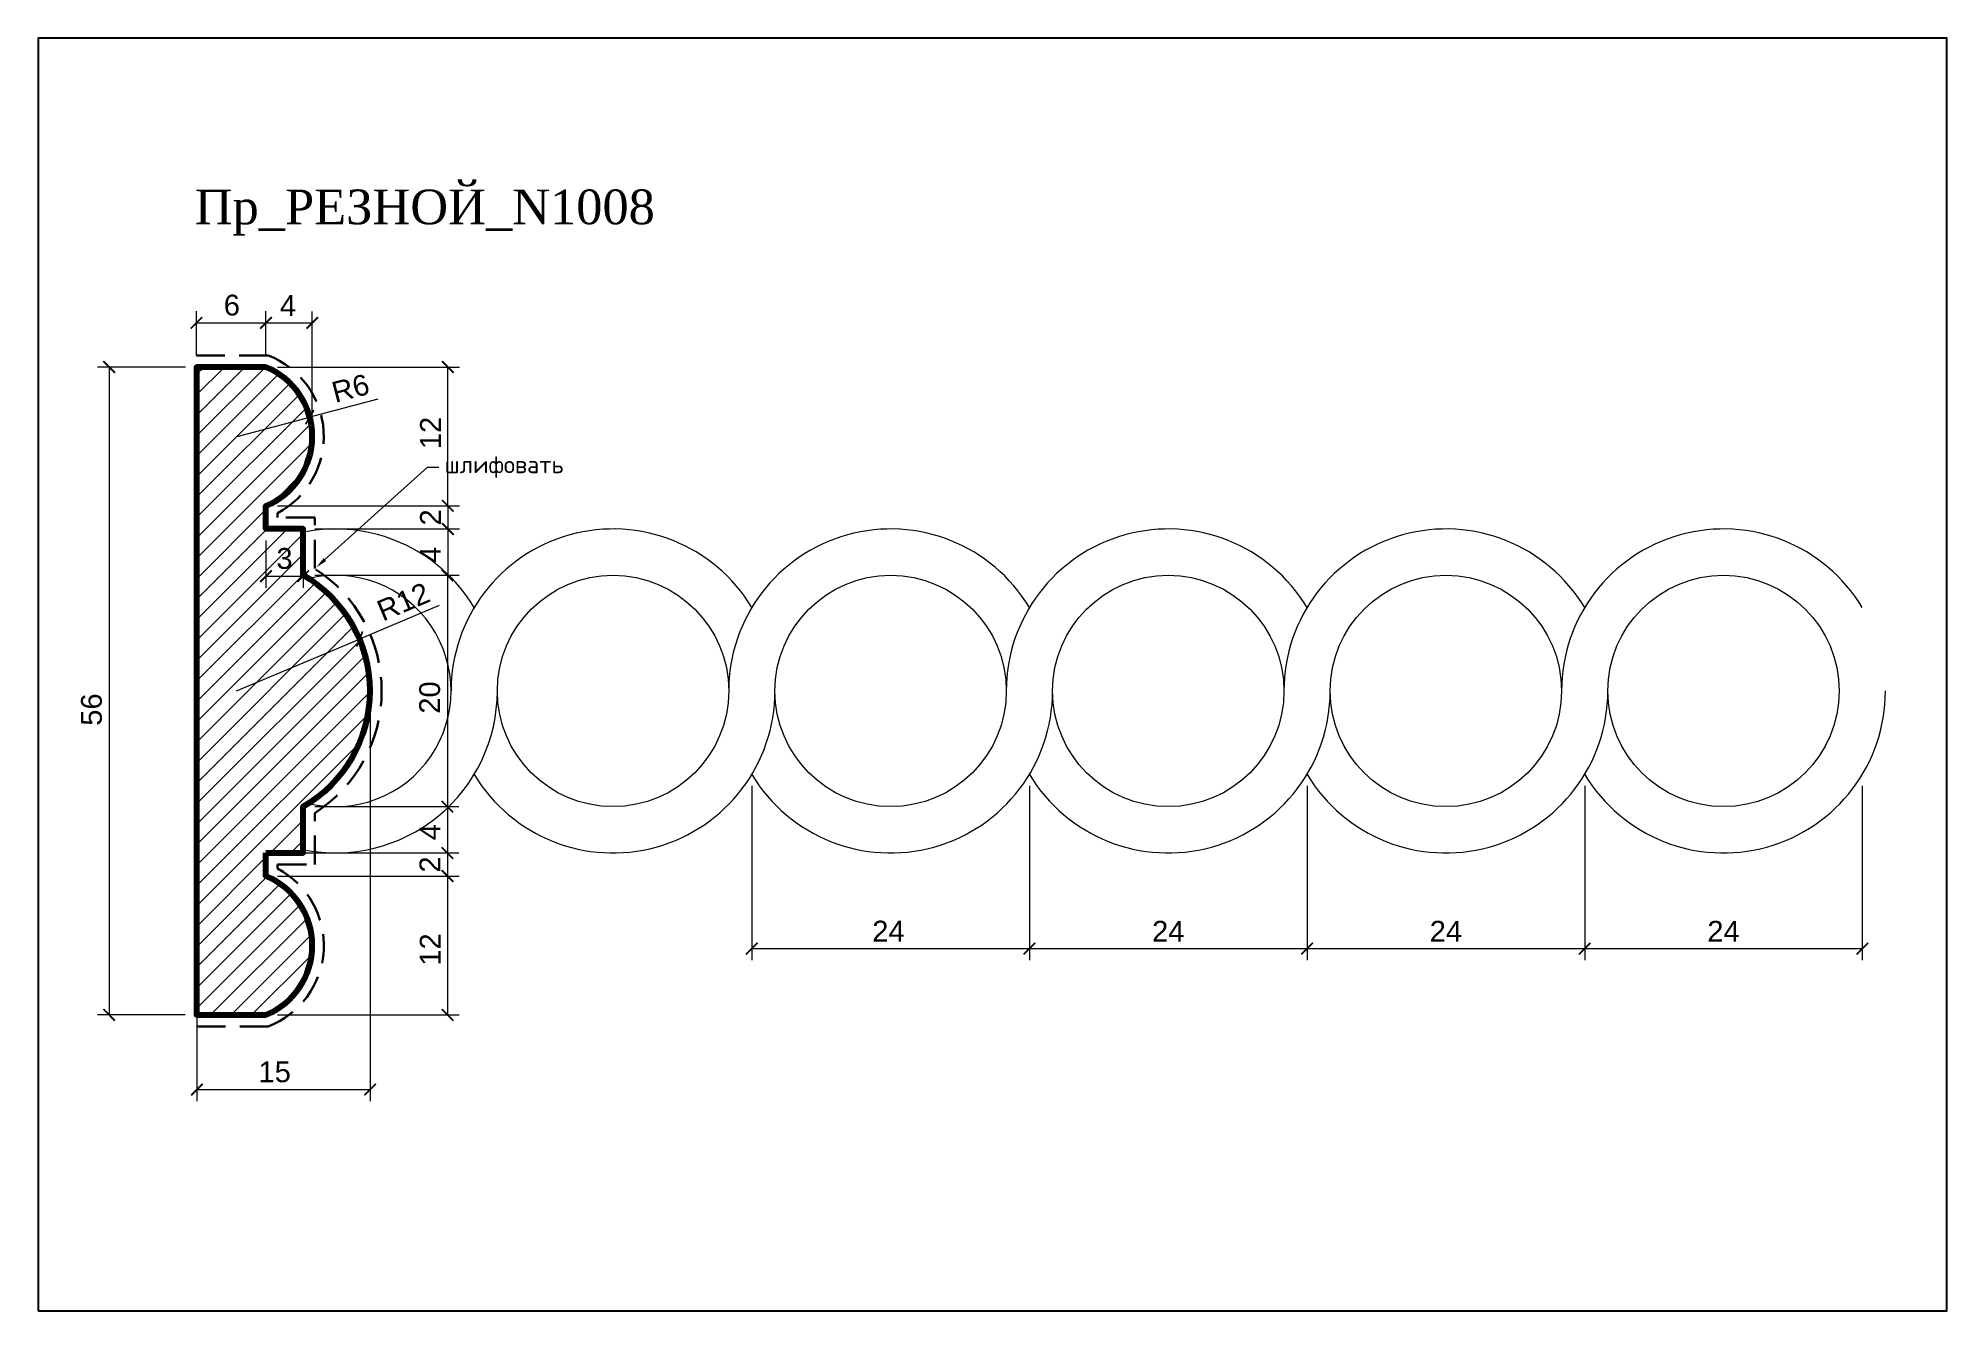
# Model space of a CAD drawing. Header units: millimetres. Extents: x 1316 to 1481, y 1584 to 1694.
import ezdxf
from ezdxf import colors
from ezdxf.entities.mleader import LeaderData, LeaderLine
from ezdxf.math import Vec2, Vec3

# ---------------------------------------------------------------- set-up
doc = ezdxf.new("R2010")
doc.units = ezdxf.units.MM
doc.linetypes.add('HIDDEN', pattern=[0.375, 0.25, -0.125])
for name, color, linetype, lineweight in [('0.15', 7, 'Continuous', 15), ('линия 50', 1, 'Continuous', 140), ('служебный слой РАЗМЕРЫ', 7, 'Continuous', 9)]:
    doc.layers.add(name, color=color, linetype=linetype, lineweight=lineweight)
doc.layers.add('Outside panel', color=7, linetype='Continuous', lineweight=18, true_color=0x7f5e57)
doc.layers.add('размеры в модели', color=7, linetype='Continuous')
doc.styles.add('ELECT', font='times.ttf')
doc.styles.get("Standard").update_dxf_attribs({"font": 'arial.ttf'})
doc.styles.add('ЕСКД профили текст', font='isocpeur.ttf')
doc.dimstyles.new('M_1', dxfattribs={"dimtxt": 1.8, "dimasz": 1, "dimexe": 1, "dimexo": 1, "dimgap": 0.6, "dimtad": 1, "dimdec": 0, "dimdsep": 46, "dimtxsty": 'Standard', "dimblk": 'ARCHTICK', "dimcen": -5, "dimclrd": 7, "dimclre": 7, "dimclrt": 7, "dimadec": 0, "dimazin": 0, "dimtfac": 1, "dimtdec": 0, "dimtmove": 0, "dimatfit": 3, "dimfxl": 1, "dimtolj": 1, "dimtzin": 0, "dimlwd": 5, "dimlwe": 5, "dimarcsym": 0})

# ---------------------------------------------------------------- blocks, each defined once
blk = doc.blocks.new('_ArchTick')
at = {"color": 0, "linetype": 'ByBlock', "const_width": 0.15}
blk.add_lwpolyline([(-0.5, -0.5), (0.5, 0.5)], dxfattribs=at)
blk = doc.blocks.new('*D14')
at = {"layer": 'Defpoints', "color": 0, "ltscale": 1000, "transparency": 16777216}
for p in [(1377.55, 1630.24), (1401.55, 1630.24), (1401.55, 1615.18)]:
    blk.add_point(p, dxfattribs=at)
at = {"layer": 'размеры в модели', "color": 7, "lineweight": 5, "ltscale": 1000, "transparency": 16777216}
for p, q in [((1377.55, 1629.24), (1377.55, 1614.18)), ((1401.55, 1629.24), (1401.55, 1614.18)), ((1377.55, 1615.18), (1401.55, 1615.18))]:
    blk.add_line(p, q, dxfattribs=at)
at = {"layer": 'размеры в модели', "color": 7, "lineweight": 5, "ltscale": 1000, "transparency": 16777216, "rotation": 180}
blk.add_blockref('_ArchTick', (1377.55, 1615.18), dxfattribs=at)
at = {"layer": 'размеры в модели', "color": 7, "lineweight": 5, "ltscale": 1000, "transparency": 16777216}
blk.add_blockref('_ArchTick', (1401.55, 1615.18), dxfattribs=at)
at = {"layer": 'размеры в модели', "color": 7, "ltscale": 1000, "transparency": 16777216, "insert": (1389.36, 1616.69), "char_height": 1.8, "attachment_point": 5}
blk.add_mtext('\\A1;24', dxfattribs=at)
blk = doc.blocks.new('*D13')
at = {"layer": 'Defpoints', "color": 0, "ltscale": 1000, "transparency": 16777216}
for p in [(1343.64, 1641.94), (1333.01, 1637.45)]:
    blk.add_point(p, dxfattribs=at)
at = {"layer": 'размеры в модели', "color": 7, "lineweight": 5, "ltscale": 1000, "transparency": 16777216}
for p in [(1350.53, 1644.85), (1333.01, 1637.45)]:
    blk.add_line(p, (1343.64, 1641.94), dxfattribs=at)
at = {"layer": 'размеры в модели', "color": 7, "lineweight": 5, "ltscale": 1000, "transparency": 16777216, "rotation": 202.8950230738217}
blk.add_blockref('_ArchTick', (1343.64, 1641.94), dxfattribs=at)
at = {"layer": 'размеры в модели', "color": 7, "ltscale": 1000, "transparency": 16777216, "insert": (1347.42, 1645.17), "char_height": 1.8, "attachment_point": 5, "rotation": 22.895}
blk.add_mtext('\\A1;R12', dxfattribs=at)
blk = doc.blocks.new('*D12')
at = {"layer": 'Defpoints', "color": 0, "ltscale": 1000, "transparency": 16777216}
for p in [(1339.33, 1661.11), (1333.05, 1659.45)]:
    blk.add_point(p, dxfattribs=at)
at = {"layer": 'размеры в модели', "color": 7, "lineweight": 5, "ltscale": 1000, "transparency": 16777216}
for p in [(1345.23, 1662.66), (1333.05, 1659.45)]:
    blk.add_line(p, (1339.33, 1661.11), dxfattribs=at)
at = {"layer": 'размеры в модели', "color": 7, "lineweight": 5, "ltscale": 1000, "transparency": 16777216, "rotation": 194.7411834566745}
blk.add_blockref('_ArchTick', (1339.33, 1661.11), dxfattribs=at)
at = {"layer": 'размеры в модели', "color": 7, "ltscale": 1000, "transparency": 16777216, "insert": (1342.86, 1663.61), "char_height": 1.8, "attachment_point": 5, "rotation": 14.7412}
blk.add_mtext('\\A1;R6', dxfattribs=at)
blk = doc.blocks.new('*D11')
at = {"layer": 'Defpoints', "color": 0, "ltscale": 1000, "transparency": 16777216}
for p in [(1339.55, 1669.26), (1335.55, 1665.45), (1339.55, 1659.45)]:
    blk.add_point(p, dxfattribs=at)
at = {"layer": 'размеры в модели', "color": 7, "lineweight": 5, "ltscale": 1000, "transparency": 16777216}
for p, q in [((1335.55, 1666.45), (1335.55, 1670.26)), ((1339.55, 1660.45), (1339.55, 1670.26)), ((1335.55, 1669.26), (1339.55, 1669.26))]:
    blk.add_line(p, q, dxfattribs=at)
at = {"layer": 'размеры в модели', "color": 7, "lineweight": 5, "ltscale": 1000, "transparency": 16777216, "rotation": 180}
blk.add_blockref('_ArchTick', (1335.55, 1669.26), dxfattribs=at)
at = {"layer": 'размеры в модели', "color": 7, "lineweight": 5, "ltscale": 1000, "transparency": 16777216}
blk.add_blockref('_ArchTick', (1339.55, 1669.26), dxfattribs=at)
at = {"layer": 'размеры в модели', "color": 7, "ltscale": 1000, "transparency": 16777216, "insert": (1337.45, 1670.76), "char_height": 1.8, "attachment_point": 5}
blk.add_mtext('\\A1;4', dxfattribs=at)
blk = doc.blocks.new('*D10')
at = {"layer": 'Defpoints', "color": 0, "ltscale": 1000, "transparency": 16777216}
for p in [(1335.55, 1669.27), (1329.55, 1665.45), (1335.55, 1665.45)]:
    blk.add_point(p, dxfattribs=at)
at = {"layer": 'размеры в модели', "color": 7, "lineweight": 5, "ltscale": 1000, "transparency": 16777216}
for p, q in [((1329.55, 1666.45), (1329.55, 1670.27)), ((1335.55, 1666.45), (1335.55, 1670.27)), ((1329.55, 1669.27), (1335.55, 1669.27))]:
    blk.add_line(p, q, dxfattribs=at)
at = {"layer": 'размеры в модели', "color": 7, "lineweight": 5, "ltscale": 1000, "transparency": 16777216, "rotation": 180}
blk.add_blockref('_ArchTick', (1329.55, 1669.27), dxfattribs=at)
at = {"layer": 'размеры в модели', "color": 7, "lineweight": 5, "ltscale": 1000, "transparency": 16777216}
blk.add_blockref('_ArchTick', (1335.55, 1669.27), dxfattribs=at)
at = {"layer": 'размеры в модели', "color": 7, "ltscale": 1000, "transparency": 16777216, "insert": (1332.6, 1670.79), "char_height": 1.8, "attachment_point": 5}
blk.add_mtext('\\A1;6', dxfattribs=at)
blk = doc.blocks.new('*D9')
at = {"layer": 'Defpoints', "color": 0, "ltscale": 1000, "transparency": 16777216}
for p in [(1335.55, 1651.45), (1338.76, 1651.45), (1338.76, 1647.37)]:
    blk.add_point(p, dxfattribs=at)
at = {"layer": 'размеры в модели', "color": 7, "lineweight": 5, "ltscale": 1000, "transparency": 16777216}
for p, q in [((1335.55, 1650.45), (1335.55, 1646.37)), ((1338.76, 1650.45), (1338.76, 1646.37)), ((1335.55, 1647.37), (1338.76, 1647.37))]:
    blk.add_line(p, q, dxfattribs=at)
at = {"layer": 'размеры в модели', "color": 7, "lineweight": 5, "ltscale": 1000, "transparency": 16777216, "rotation": 180}
blk.add_blockref('_ArchTick', (1335.55, 1647.37), dxfattribs=at)
at = {"layer": 'размеры в модели', "color": 7, "lineweight": 5, "ltscale": 1000, "transparency": 16777216}
blk.add_blockref('_ArchTick', (1338.76, 1647.37), dxfattribs=at)
at = {"layer": 'размеры в модели', "color": 7, "ltscale": 1000, "transparency": 16777216, "insert": (1337.15, 1648.89), "char_height": 1.8, "attachment_point": 5}
blk.add_mtext('\\A1;3', dxfattribs=at)
blk = doc.blocks.new('*D8')
at = {"layer": 'Defpoints', "color": 0, "ltscale": 1000, "transparency": 16777216}
for p in [(1335.55, 1621.45), (1335.55, 1609.45), (1351.25, 1609.45)]:
    blk.add_point(p, dxfattribs=at)
at = {"layer": 'размеры в модели', "color": 7, "lineweight": 5, "ltscale": 1000, "transparency": 16777216}
for p, q in [((1336.55, 1621.45), (1352.25, 1621.45)), ((1351.25, 1621.45), (1351.25, 1609.45)), ((1336.55, 1609.45), (1352.25, 1609.45))]:
    blk.add_line(p, q, dxfattribs=at)
for p, rotation in [((1351.25, 1621.45), 90), ((1351.25, 1609.45), 270)]:
    blk.add_blockref('_ArchTick', p, dxfattribs=dict(at, rotation=rotation))
at = {"layer": 'размеры в модели', "color": 7, "ltscale": 1000, "transparency": 16777216, "insert": (1349.75, 1615.1), "char_height": 1.8, "attachment_point": 5, "rotation": 90}
blk.add_mtext('\\A1;12', dxfattribs=at)
blk = doc.blocks.new('*D7')
at = {"layer": 'Defpoints', "color": 0, "ltscale": 1000, "transparency": 16777216}
for p in [(1335.55, 1623.45), (1335.55, 1621.45), (1351.23, 1621.45)]:
    blk.add_point(p, dxfattribs=at)
at = {"layer": 'размеры в модели', "color": 7, "lineweight": 5, "ltscale": 1000, "transparency": 16777216}
for p, q in [((1336.55, 1623.45), (1352.23, 1623.45)), ((1351.23, 1623.45), (1351.23, 1621.45)), ((1336.55, 1621.45), (1352.23, 1621.45))]:
    blk.add_line(p, q, dxfattribs=at)
for p, rotation in [((1351.23, 1623.45), 90), ((1351.23, 1621.45), 270)]:
    blk.add_blockref('_ArchTick', p, dxfattribs=dict(at, rotation=rotation))
at = {"layer": 'размеры в модели', "color": 7, "ltscale": 1000, "transparency": 16777216, "insert": (1349.72, 1622.45), "char_height": 1.8, "attachment_point": 5, "rotation": 90}
blk.add_mtext('\\A1;2', dxfattribs=at)
blk = doc.blocks.new('*D6')
at = {"layer": 'Defpoints', "color": 0, "ltscale": 1000, "transparency": 16777216}
for p in [(1338.76, 1627.45), (1338.76, 1623.45), (1351.23, 1623.45)]:
    blk.add_point(p, dxfattribs=at)
at = {"layer": 'размеры в модели', "color": 7, "lineweight": 5, "ltscale": 1000, "transparency": 16777216}
for p, q in [((1339.76, 1627.45), (1352.23, 1627.45)), ((1351.23, 1627.45), (1351.23, 1623.45)), ((1339.76, 1623.45), (1352.23, 1623.45))]:
    blk.add_line(p, q, dxfattribs=at)
for p, rotation in [((1351.23, 1627.45), 90), ((1351.23, 1623.45), 270)]:
    blk.add_blockref('_ArchTick', p, dxfattribs=dict(at, rotation=rotation))
at = {"layer": 'размеры в модели', "color": 7, "ltscale": 1000, "transparency": 16777216, "insert": (1349.73, 1625.25), "char_height": 1.8, "attachment_point": 5, "rotation": 90}
blk.add_mtext('\\A1;4', dxfattribs=at)
blk = doc.blocks.new('*D5')
at = {"layer": 'Defpoints', "color": 0, "ltscale": 1000, "transparency": 16777216}
for p in [(1338.76, 1647.45), (1338.76, 1627.45), (1351.23, 1627.45)]:
    blk.add_point(p, dxfattribs=at)
at = {"layer": 'размеры в модели', "color": 7, "lineweight": 5, "ltscale": 1000, "transparency": 16777216}
for p, q in [((1339.76, 1647.45), (1352.23, 1647.45)), ((1351.23, 1647.45), (1351.23, 1627.45)), ((1339.76, 1627.45), (1352.23, 1627.45))]:
    blk.add_line(p, q, dxfattribs=at)
for p, rotation in [((1351.23, 1647.45), 90), ((1351.23, 1627.45), 270)]:
    blk.add_blockref('_ArchTick', p, dxfattribs=dict(at, rotation=rotation))
at = {"layer": 'размеры в модели', "color": 7, "ltscale": 1000, "transparency": 16777216, "insert": (1349.71, 1636.88), "char_height": 1.8, "attachment_point": 5, "rotation": 90}
blk.add_mtext('\\A1;20', dxfattribs=at)
blk = doc.blocks.new('*D4')
at = {"layer": 'Defpoints', "color": 0, "ltscale": 1000, "transparency": 16777216}
for p in [(1338.76, 1651.45), (1338.76, 1647.45), (1351.26, 1647.45)]:
    blk.add_point(p, dxfattribs=at)
at = {"layer": 'размеры в модели', "color": 7, "lineweight": 5, "ltscale": 1000, "transparency": 16777216}
for p, q in [((1339.76, 1651.45), (1352.26, 1651.45)), ((1351.26, 1651.45), (1351.26, 1647.45)), ((1339.76, 1647.45), (1352.26, 1647.45))]:
    blk.add_line(p, q, dxfattribs=at)
for p, rotation in [((1351.26, 1651.45), 90), ((1351.26, 1647.45), 270)]:
    blk.add_blockref('_ArchTick', p, dxfattribs=dict(at, rotation=rotation))
at = {"layer": 'размеры в модели', "color": 7, "ltscale": 1000, "transparency": 16777216, "insert": (1349.76, 1649.22), "char_height": 1.8, "attachment_point": 5, "rotation": 90}
blk.add_mtext('\\A1;4', dxfattribs=at)
blk = doc.blocks.new('*D3')
at = {"layer": 'Defpoints', "color": 0, "ltscale": 1000, "transparency": 16777216}
for p in [(1335.55, 1653.45), (1338.76, 1651.45), (1351.27, 1651.45)]:
    blk.add_point(p, dxfattribs=at)
at = {"layer": 'размеры в модели', "color": 7, "lineweight": 5, "ltscale": 1000, "transparency": 16777216}
for p, q in [((1336.55, 1653.45), (1352.27, 1653.45)), ((1351.27, 1653.45), (1351.27, 1651.45)), ((1339.76, 1651.45), (1352.27, 1651.45))]:
    blk.add_line(p, q, dxfattribs=at)
for p, rotation in [((1351.27, 1653.45), 90), ((1351.27, 1651.45), 270)]:
    blk.add_blockref('_ArchTick', p, dxfattribs=dict(at, rotation=rotation))
at = {"layer": 'размеры в модели', "color": 7, "ltscale": 1000, "transparency": 16777216, "insert": (1349.77, 1652.45), "char_height": 1.8, "attachment_point": 5, "rotation": 90}
blk.add_mtext('\\A1;2', dxfattribs=at)
blk = doc.blocks.new('*D2')
at = {"layer": 'Defpoints', "color": 0, "ltscale": 1000, "transparency": 16777216}
for p in [(1335.55, 1665.45), (1351.27, 1665.45), (1335.55, 1653.45)]:
    blk.add_point(p, dxfattribs=at)
at = {"layer": 'размеры в модели', "color": 7, "lineweight": 5, "ltscale": 1000, "transparency": 16777216}
for p, q in [((1336.55, 1665.45), (1352.27, 1665.45)), ((1351.27, 1653.45), (1351.27, 1665.45)), ((1336.55, 1653.45), (1352.27, 1653.45))]:
    blk.add_line(p, q, dxfattribs=at)
for p, rotation in [((1351.27, 1665.45), 90), ((1351.27, 1653.45), 270)]:
    blk.add_blockref('_ArchTick', p, dxfattribs=dict(at, rotation=rotation))
at = {"layer": 'размеры в модели', "color": 7, "ltscale": 1000, "transparency": 16777216, "insert": (1349.77, 1659.75), "char_height": 1.8, "attachment_point": 5, "rotation": 90}
blk.add_mtext('\\A1;12', dxfattribs=at)
blk = doc.blocks.new('*D19')
at = {"layer": 'Defpoints', "color": 0, "ltscale": 1000, "transparency": 16777216}
for p in [(1344.55, 1637.45), (1329.58, 1634.45), (1344.55, 1603)]:
    blk.add_point(p, dxfattribs=at)
at = {"layer": 'размеры в модели', "color": 7, "lineweight": 5, "ltscale": 1000, "transparency": 16777216}
for p, q in [((1344.55, 1636.45), (1344.55, 1602)), ((1329.58, 1633.45), (1329.58, 1602)), ((1329.58, 1603), (1344.55, 1603))]:
    blk.add_line(p, q, dxfattribs=at)
at = {"layer": 'размеры в модели', "color": 7, "lineweight": 5, "ltscale": 1000, "transparency": 16777216, "rotation": 180}
blk.add_blockref('_ArchTick', (1329.58, 1603), dxfattribs=at)
at = {"layer": 'размеры в модели', "color": 7, "lineweight": 5, "ltscale": 1000, "transparency": 16777216}
blk.add_blockref('_ArchTick', (1344.55, 1603), dxfattribs=at)
at = {"layer": 'размеры в модели', "color": 7, "ltscale": 1000, "transparency": 16777216, "insert": (1336.3, 1604.52), "char_height": 1.8, "attachment_point": 5}
blk.add_mtext('\\A1;15', dxfattribs=at)
blk = doc.blocks.new('*D18')
at = {"layer": 'Defpoints', "color": 0, "ltscale": 1000, "transparency": 16777216}
for p in [(1329.58, 1665.45), (1321.99, 1609.45), (1329.55, 1609.45)]:
    blk.add_point(p, dxfattribs=at)
at = {"layer": 'размеры в модели', "color": 7, "lineweight": 5, "ltscale": 1000, "transparency": 16777216}
for p, q in [((1328.58, 1665.45), (1320.99, 1665.45)), ((1321.99, 1665.45), (1321.99, 1609.45)), ((1328.55, 1609.45), (1320.99, 1609.45))]:
    blk.add_line(p, q, dxfattribs=at)
for p, rotation in [((1321.99, 1665.45), 90), ((1321.99, 1609.45), 270)]:
    blk.add_blockref('_ArchTick', p, dxfattribs=dict(at, rotation=rotation))
at = {"layer": 'размеры в модели', "color": 7, "ltscale": 1000, "transparency": 16777216, "insert": (1320.47, 1635.84), "char_height": 1.8, "attachment_point": 5, "rotation": 90}
blk.add_mtext('\\A1;56', dxfattribs=at)

msp = doc.modelspace()

# ---------------------------------------------------------------- hatches: boundary and pattern name
at = {"layer": 'Outside panel', "ltscale": 1000}
h = msp.add_hatch(dxfattribs=at)
h.set_pattern_fill('ANSI31', color=256, scale=10)
h.set_pattern_definition([(45, (-308745.7889, 93158.9404), (-0.8838834765, 0.8838834765), [])])
h.paths.add_polyline_path([(1335.55, 1665.45), (1329.55, 1665.45), (1329.55, 1609.45), (1335.55, 1609.45, 0.666667), (1335.55, 1621.45), (1335.55, 1623.45), (1338.76, 1623.45), (1338.76, 1627.45, 0.578816), (1338.76, 1647.45), (1338.76, 1651.45), (1335.55, 1651.45), (1335.55, 1653.45, 0.666667)])

# ---------------------------------------------------------------- linework, layer by layer
at = {"color": 6, "ltscale": 1000}
msp.add_lwpolyline([(1315.86, 1583.87), (1480.86, 1583.87), (1480.86, 1693.87), (1315.86, 1693.87)], close=True, dxfattribs=at)
at = {"layer": '0.15', "color": 7, "ltscale": 1000}
for centre in [(1365.55, 1637.45), (1389.55, 1637.45), (1413.55, 1637.45), (1437.55, 1637.45), (1461.55, 1637.45)]:
    msp.add_circle(centre, 10, dxfattribs=at)
for centre, radius, start, end in [((1341.55, 1637.45), 14, 31.0027, 101.4795), ((1365.55, 1637.45), 14, 31.0027, 180), ((1389.55, 1637.45), 14, 31.0027, 180), ((1413.55, 1637.45), 14, 31.0027, 180), ((1437.55, 1637.45), 14, 31.0027, 180), ((1461.55, 1637.45), 14, 31.0027, 180), ((1341.55, 1637.45), 10, 256.5193, 103.4811), ((1341.55, 1637.45), 14, 258.5205, 0), ((1365.55, 1637.45), 14, 211.0027, 0), ((1389.55, 1637.45), 14, 211.0027, 0), ((1413.55, 1637.45), 14, 211.0027, 0), ((1437.55, 1637.45), 14, 211.0027, 0), ((1461.55, 1637.45), 14, 211.0027, 0)]:
    msp.add_arc(centre, radius, start, end, dxfattribs=at)
at = {"layer": 'линия 50', "color": 1, "linetype": 'HIDDEN', "lineweight": 30, "ltscale": 10, "true_color": 0xff0909}
msp.add_lwpolyline([(1329.55, 1608.45), (1335.74, 1608.45, 0.6441), (1336.55, 1622.09), (1336.55, 1622.45), (1339.76, 1622.45), (1339.76, 1626.89, 0.547967), (1339.76, 1648.02), (1339.76, 1652.45), (1336.55, 1652.45), (1336.55, 1652.82, 0.6441), (1335.74, 1666.45), (1329.55, 1666.45)], format="xyb", dxfattribs=at)
at = {"layer": 'линия 50', "color": 7}
msp.add_lwpolyline([(1335.55, 1623.45), (1338.76, 1623.45), (1338.76, 1627.45, 0.578816), (1338.76, 1647.45), (1338.76, 1651.45), (1335.55, 1651.45), (1335.55, 1653.45, 0.666667), (1335.55, 1665.45), (1329.55, 1665.45), (1329.55, 1609.45), (1335.55, 1609.45, 0.666667), (1335.55, 1621.45)], format="xyb", close=True, dxfattribs=at)

# ---------------------------------------------------------------- texts
at = {"color": 7, "ltscale": 1000, "style": 'ELECT'}
msp.add_text('Пр_РЕЗНОЙ_N1008', height=3, dxfattribs=at).set_placement((1329.39, 1677.79))

# ---------------------------------------------------------------- dimensions: what is measured, and where the dimension line sits
at = {"layer": 'размеры в модели', "color": 0, "ltscale": 1000}
for base, p1, p2, picture, middle in [((1335.55, 1669.27), (1329.55, 1665.45), (1335.55, 1665.45), '*D10', (1332.6, 1669.27)), ((1339.55, 1669.26), (1335.55, 1665.45), (1339.55, 1659.45), '*D11', (1337.45, 1669.26)), ((1338.76, 1647.37), (1335.55, 1651.45), (1338.76, 1651.45), '*D9', (1337.15, 1647.37)), ((1344.55, 1603), (1329.58, 1634.45), (1344.55, 1637.45), '*D19', (1336.3, 1603)), ((1401.55, 1615.18), (1377.55, 1630.24), (1401.55, 1630.24), '*D14', (1389.36, 1615.18))]:
    dim = msp.add_linear_dim(base=base, p1=p1, p2=p2, dimstyle='M_1', override={"dimtxt": 1.8}, dxfattribs=at)
    dim.commit()
    dim.dimension.update_dxf_attribs({"geometry": picture, "text_midpoint": middle, "dimtype": 128})
for base, p1, p2, picture, middle in [((1321.99, 1609.45), (1329.58, 1665.45), (1329.55, 1609.45), '*D18', (1321.99, 1635.84)), ((1351.27, 1665.45), (1335.55, 1653.45), (1335.55, 1665.45), '*D2', (1351.27, 1659.75)), ((1351.27, 1651.45), (1335.55, 1653.45), (1338.76, 1651.45), '*D3', (1351.27, 1652.45)), ((1351.26, 1647.45), (1338.76, 1651.45), (1338.76, 1647.45), '*D4', (1351.26, 1649.22)), ((1351.23, 1627.45), (1338.76, 1647.45), (1338.76, 1627.45), '*D5', (1351.23, 1636.88)), ((1351.23, 1623.45), (1338.76, 1627.45), (1338.76, 1623.45), '*D6', (1351.23, 1625.25)), ((1351.23, 1621.45), (1335.55, 1623.45), (1335.55, 1621.45), '*D7', (1351.23, 1622.45)), ((1351.25, 1609.45), (1335.55, 1621.45), (1335.55, 1609.45), '*D8', (1351.25, 1615.1))]:
    dim = msp.add_linear_dim(base=base, p1=p1, p2=p2, angle=90, dimstyle='M_1', override={"dimtxt": 1.8}, dxfattribs=at)
    dim.commit()
    dim.dimension.update_dxf_attribs({"geometry": picture, "text_midpoint": middle, "dimtype": 128})
for center, mpoint, picture, middle in [((1333.05, 1659.45), (1339.33, 1661.11), '*D12', (1342.86, 1663.61)), ((1333.01, 1637.45), (1343.64, 1641.94), '*D13', (1347.42, 1645.17))]:
    dim = msp.add_radius_dim(center=center, mpoint=mpoint, dimstyle='M_1', override={"dimtxt": 1.8}, dxfattribs=at)
    dim.commit()
    dim.dimension.update_dxf_attribs({"geometry": picture, "text_midpoint": middle})
for base, p1, p2 in [((1425.55, 1615.18), (1401.55, 1630.24), (1425.55, 1630.24)), ((1449.55, 1615.18), (1425.55, 1630.24), (1449.55, 1630.24)), ((1473.55, 1615.18), (1449.55, 1630.24), (1473.55, 1630.24))]:
    msp.add_linear_dim(base=base, p1=p1, p2=p2, dimstyle='M_1', override={"dimtxt": 1.8}, dxfattribs=at).render()

# ---------------------------------------------------------------- leaders
at = {"layer": 'служебный слой РАЗМЕРЫ'}
ml = msp.add_multileader_mtext('Standard', dxfattribs=at)
ml.set_content('\\A1;шлифовать', color=256, style='ЕСКД профили текст')
ml.set_leader_properties(color=256, linetype='ByLayer', lineweight=-1)
ml.build(insert=Vec2(0, 0))
ml.multileader.update_dxf_attribs({"dogleg_length": 1, "arrow_head_size": 1})
ctx = ml.context
ctx.base_point, ctx.char_height, ctx.arrow_head_size, ctx.landing_gap_size, ctx.plane_origin = Vec3(1350.5, 1656.8), 1.5, 1, 0.5, Vec3(1363.98, 1682.97)
notes = []
notes.append((ctx, [(1, (1, 1, 0), (1349.5, 1656.8), (1, 0), 1, [(0, [(1339.9, 1648.13)], 0, [])])]))
ctx.mtext.insert, ctx.mtext.flow_direction = Vec3(1351, 1657.77), 5
for ctx, leaders in notes:
    for number, flags, end, landing, length, lines in leaders:
        leader = LeaderData()
        leader.index, (leader.has_last_leader_line, leader.has_dogleg_vector, leader.attachment_direction) = number, flags
        leader.last_leader_point, leader.dogleg_vector, leader.dogleg_length = Vec3(end), Vec3(landing), length
        for number, points, colour, breaks in lines:
            line = LeaderLine()
            line.index, line.vertices, line.color, line.breaks = number, Vec3.list(points), colors.encode_raw_color(colour), breaks
            leader.lines.append(line)
        ctx.leaders.append(leader)

doc.saveas('drawing.dxf')
